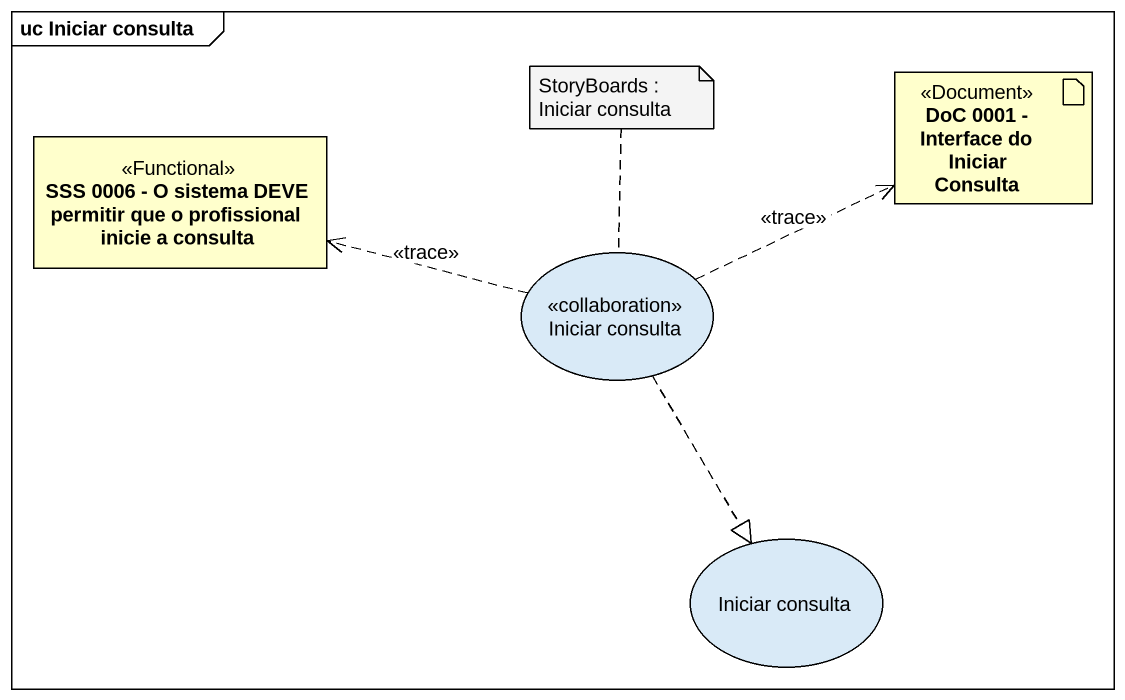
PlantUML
@startuml
mainframe uc Iniciar consulta
allowmixing
hide circle
hide empty members
artifact "DoC 0001 - Interface do Iniciar Consulta" as DoC_0001_Interface_do <<Document>>
class "SSS 0006 - O sistema DEVE permitir que o profissional inicie a consulta" as SSS_0006_O_sistema_DEVE <<Functional>>
usecase "Iniciar consulta" as Iniciar_consulta <<collaboration>>
usecase "Iniciar consulta" as Iniciar_consulta_2
Iniciar_consulta .right.> DoC_0001_Interface_do : <<trace>>
Iniciar_consulta .left.> SSS_0006_O_sistema_DEVE : <<trace>>
Iniciar_consulta ..|> Iniciar_consulta_2
note top of Iniciar_consulta : StoryBoards : Iniciar consulta
@enduml
